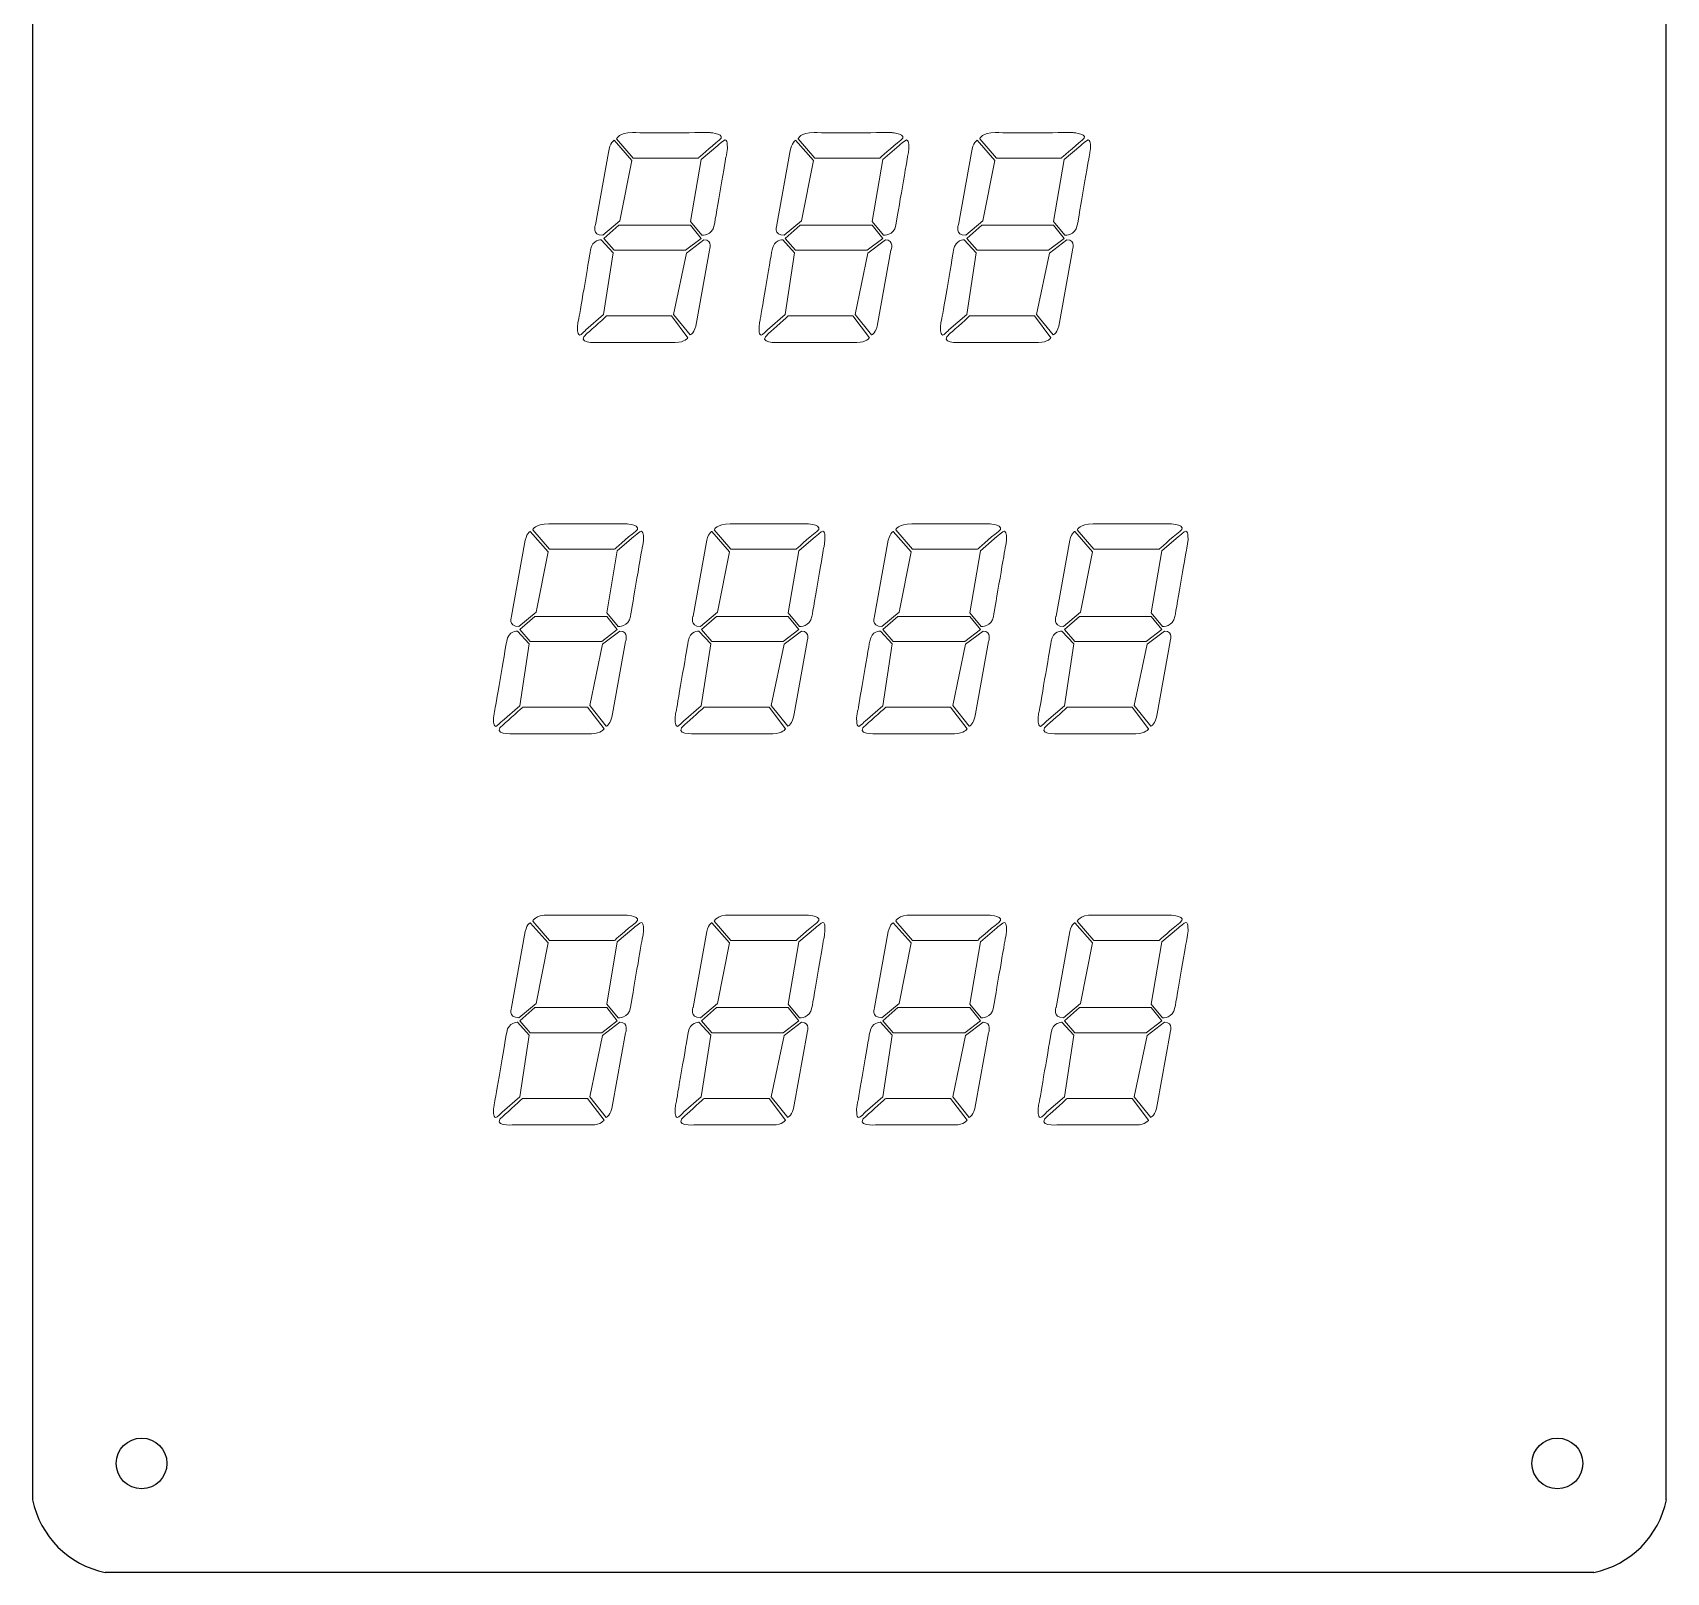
# Model space of a CAD drawing. Header units: millimetres. Extents: x 4496 to 4946, y 453 to 1333.
# Drawn here: x 4495.8 to 4945.8, y 453.1 to 877.3 of the extents above; entities that cross this region are included whole.
import ezdxf

# ---------------------------------------------------------------- set-up
doc = ezdxf.new("R2010")
doc.units = ezdxf.units.MM
doc.layers.add('Capa 1', color=7, linetype='Continuous')

msp = doc.modelspace()

# ---------------------------------------------------------------- linework, layer by layer
for p, q in [((4495.83, 1313.07), (4495.83, 473.07)), ((4945.83, 473.07), (4945.83, 1313.07))]:
    msp.add_line(p, q)
at = {"color": 7}
msp.add_line((4515.83, 453.07), (4925.83, 453.07), dxfattribs=at)
for centre in [(4525.83, 483.07), (4915.83, 483.07)]:
    msp.add_circle(centre, 7, dxfattribs=at)
for centre, start, end in [((4520.83, 478.07), 191.3099, 258.6901), ((4920.83, 478.07), 281.3099, 348.6901)]:
    msp.add_arc(centre, 25.5, start, end, dxfattribs=at)
at = {"layer": 'Capa 1', "color": 7, "lineweight": 0}
for points in [[(4653.13, 820.6), (4657.26, 824.22), (4677.06, 824.22), (4679.98, 820.6), (4675.68, 817.32), (4655.99, 817.32), (4653.13, 820.6)], [(4703.13, 820.6), (4707.26, 824.22), (4727.06, 824.22), (4729.98, 820.6), (4725.68, 817.32), (4705.99, 817.32), (4703.13, 820.6)], [(4753.13, 820.6), (4757.26, 824.22), (4777.06, 824.22), (4779.98, 820.6), (4775.68, 817.32), (4755.99, 817.32), (4753.13, 820.6)], [(4630.03, 712.81), (4634.16, 716.43), (4653.96, 716.43), (4656.88, 712.81), (4652.58, 709.53), (4632.89, 709.53), (4630.03, 712.81)], [(4680.03, 712.81), (4684.16, 716.43), (4703.96, 716.43), (4706.88, 712.81), (4702.58, 709.53), (4682.89, 709.53), (4680.03, 712.81)], [(4730.03, 712.81), (4734.16, 716.43), (4753.96, 716.43), (4756.88, 712.81), (4752.58, 709.53), (4732.89, 709.53), (4730.03, 712.81)], [(4780.03, 712.81), (4784.16, 716.43), (4803.96, 716.43), (4806.88, 712.81), (4802.58, 709.53), (4782.89, 709.53), (4780.03, 712.81)], [(4630.03, 605.02), (4634.16, 608.64), (4653.96, 608.64), (4656.88, 605.02), (4652.58, 601.74), (4632.89, 601.74), (4630.03, 605.02)], [(4680.03, 605.02), (4684.16, 608.64), (4703.96, 608.64), (4706.88, 605.02), (4702.58, 601.74), (4682.89, 601.74), (4680.03, 605.02)], [(4730.03, 605.02), (4734.16, 608.64), (4753.96, 608.64), (4756.88, 605.02), (4752.58, 601.74), (4732.89, 601.74), (4730.03, 605.02)], [(4780.03, 605.02), (4784.16, 608.64), (4803.96, 608.64), (4806.88, 605.02), (4802.58, 601.74), (4782.89, 601.74), (4780.03, 605.02)]]:
    msp.add_lwpolyline(points, dxfattribs=at)
for points, knots in [([(4654.42, 844.21), (4654.83, 847.13), (4656, 847.61), (4656, 847.61), (4656, 847.61), (4660.91, 842.06), (4660.91, 842.06), (4660.91, 842.06), (4657.6, 825.4), (4657.6, 825.4), (4657.6, 825.4), (4652.88, 821.44), (4652.88, 821.44), (4649.74, 821.44), (4650.83, 824.29), (4650.83, 824.29), (4650.83, 824.29), (4654.42, 844.21), (4654.42, 844.21)], [0, 0, 0, 0, 1, 1, 1, 2, 2, 2, 3, 3, 3, 4, 4, 4, 5, 5, 5, 6, 6, 6, 6]), ([(4679.21, 842.72), (4679.21, 842.72), (4661.28, 842.72), (4661.28, 842.72), (4661.28, 842.72), (4656.69, 848.04), (4656.69, 848.04), (4656.69, 848.04), (4657.24, 849.79), (4661.07, 849.73), (4664.91, 849.66), (4682.46, 849.73), (4682.46, 849.73), (4682.46, 849.73), (4687.24, 849.35), (4684.95, 847.61), (4682.65, 845.87), (4679.21, 842.72), (4679.21, 842.72)], [0, 0, 0, 0, 1, 1, 1, 2, 2, 2, 3, 3, 3, 4, 4, 4, 5, 5, 5, 6, 6, 6, 6]), ([(4686.57, 847.7), (4686.32, 847.75), (4684.53, 846.22), (4684.53, 846.22), (4684.53, 846.22), (4679.98, 842.32), (4679.98, 842.32), (4679.98, 842.32), (4677.06, 825.22), (4677.06, 825.22), (4677.06, 825.22), (4680.19, 821.44), (4680.19, 821.44), (4680.19, 821.44), (4683.1, 821.3), (4683.59, 824.22), (4684.08, 827.13), (4686.84, 843.19), (4686.84, 843.19), (4686.84, 843.19), (4687.33, 844.98), (4687.18, 846.54), (4687.13, 847.01), (4686.98, 847.62), (4686.57, 847.7)], [0, 0, 0, 0, 1, 1, 1, 2, 2, 2, 3, 3, 3, 4, 4, 4, 5, 5, 5, 6, 6, 6, 7, 7, 7, 8, 8, 8, 8]), ([(4704.42, 844.21), (4704.83, 847.13), (4706, 847.61), (4706, 847.61), (4706, 847.61), (4710.91, 842.06), (4710.91, 842.06), (4710.91, 842.06), (4707.6, 825.4), (4707.6, 825.4), (4707.6, 825.4), (4702.88, 821.44), (4702.88, 821.44), (4699.74, 821.44), (4700.83, 824.29), (4700.83, 824.29), (4700.83, 824.29), (4704.42, 844.21), (4704.42, 844.21)], [0, 0, 0, 0, 1, 1, 1, 2, 2, 2, 3, 3, 3, 4, 4, 4, 5, 5, 5, 6, 6, 6, 6]), ([(4729.21, 842.72), (4729.21, 842.72), (4711.28, 842.72), (4711.28, 842.72), (4711.28, 842.72), (4706.69, 848.04), (4706.69, 848.04), (4706.69, 848.04), (4707.24, 849.79), (4711.07, 849.73), (4714.91, 849.66), (4732.46, 849.73), (4732.46, 849.73), (4732.46, 849.73), (4737.24, 849.35), (4734.95, 847.61), (4732.65, 845.87), (4729.21, 842.72), (4729.21, 842.72)], [0, 0, 0, 0, 1, 1, 1, 2, 2, 2, 3, 3, 3, 4, 4, 4, 5, 5, 5, 6, 6, 6, 6]), ([(4736.57, 847.7), (4736.32, 847.75), (4734.53, 846.22), (4734.53, 846.22), (4734.53, 846.22), (4729.98, 842.32), (4729.98, 842.32), (4729.98, 842.32), (4727.06, 825.22), (4727.06, 825.22), (4727.06, 825.22), (4730.19, 821.44), (4730.19, 821.44), (4730.19, 821.44), (4733.1, 821.3), (4733.59, 824.22), (4734.08, 827.13), (4736.84, 843.19), (4736.84, 843.19), (4736.84, 843.19), (4737.33, 844.98), (4737.18, 846.54), (4737.13, 847.01), (4736.98, 847.62), (4736.57, 847.7)], [0, 0, 0, 0, 1, 1, 1, 2, 2, 2, 3, 3, 3, 4, 4, 4, 5, 5, 5, 6, 6, 6, 7, 7, 7, 8, 8, 8, 8]), ([(4754.42, 844.21), (4754.83, 847.13), (4756, 847.61), (4756, 847.61), (4756, 847.61), (4760.91, 842.06), (4760.91, 842.06), (4760.91, 842.06), (4757.6, 825.4), (4757.6, 825.4), (4757.6, 825.4), (4752.88, 821.44), (4752.88, 821.44), (4749.74, 821.44), (4750.83, 824.29), (4750.83, 824.29), (4750.83, 824.29), (4754.42, 844.21), (4754.42, 844.21)], [0, 0, 0, 0, 1, 1, 1, 2, 2, 2, 3, 3, 3, 4, 4, 4, 5, 5, 5, 6, 6, 6, 6]), ([(4779.21, 842.72), (4779.21, 842.72), (4761.28, 842.72), (4761.28, 842.72), (4761.28, 842.72), (4756.69, 848.04), (4756.69, 848.04), (4756.69, 848.04), (4757.24, 849.79), (4761.07, 849.73), (4764.91, 849.66), (4782.46, 849.73), (4782.46, 849.73), (4782.46, 849.73), (4787.24, 849.35), (4784.95, 847.61), (4782.65, 845.87), (4779.21, 842.72), (4779.21, 842.72)], [0, 0, 0, 0, 1, 1, 1, 2, 2, 2, 3, 3, 3, 4, 4, 4, 5, 5, 5, 6, 6, 6, 6]), ([(4786.57, 847.7), (4786.32, 847.75), (4784.53, 846.22), (4784.53, 846.22), (4784.53, 846.22), (4779.98, 842.32), (4779.98, 842.32), (4779.98, 842.32), (4777.06, 825.22), (4777.06, 825.22), (4777.06, 825.22), (4780.19, 821.44), (4780.19, 821.44), (4780.19, 821.44), (4783.1, 821.3), (4783.59, 824.22), (4784.08, 827.13), (4786.84, 843.19), (4786.84, 843.19), (4786.84, 843.19), (4787.33, 844.98), (4787.18, 846.54), (4787.13, 847.01), (4786.98, 847.62), (4786.57, 847.7)], [0, 0, 0, 0, 1, 1, 1, 2, 2, 2, 3, 3, 3, 4, 4, 4, 5, 5, 5, 6, 6, 6, 7, 7, 7, 8, 8, 8, 8]), ([(4646.53, 793.92), (4646.77, 793.86), (4648.23, 795.4), (4648.23, 795.4), (4648.23, 795.4), (4653.11, 799.63), (4653.11, 799.63), (4653.11, 799.63), (4655.72, 816.63), (4655.72, 816.63), (4655.72, 816.63), (4652.46, 820.19), (4652.46, 820.19), (4652.46, 820.19), (4649.99, 820.32), (4649.5, 817.4), (4649.02, 814.48), (4646.26, 798.43), (4646.26, 798.43), (4646.26, 798.43), (4645.77, 796.64), (4645.92, 795.08), (4645.96, 794.61), (4646.12, 794), (4646.53, 793.92)], [0, 0, 0, 0, 1, 1, 1, 2, 2, 2, 3, 3, 3, 4, 4, 4, 5, 5, 5, 6, 6, 6, 7, 7, 7, 8, 8, 8, 8]), ([(4678.67, 797.41), (4678.27, 794.48), (4676.92, 793.99), (4676.92, 793.99), (4676.92, 793.99), (4672.36, 799.63), (4672.36, 799.63), (4672.36, 799.63), (4675.89, 816.56), (4675.89, 816.56), (4675.89, 816.56), (4680.72, 820.18), (4680.72, 820.18), (4683.28, 820.18), (4682.26, 817.33), (4682.26, 817.33), (4682.26, 817.33), (4678.67, 797.41), (4678.67, 797.41)], [0, 0, 0, 0, 1, 1, 1, 2, 2, 2, 3, 3, 3, 4, 4, 4, 5, 5, 5, 6, 6, 6, 6]), ([(4696.53, 793.92), (4696.77, 793.86), (4698.23, 795.4), (4698.23, 795.4), (4698.23, 795.4), (4703.11, 799.63), (4703.11, 799.63), (4703.11, 799.63), (4705.72, 816.63), (4705.72, 816.63), (4705.72, 816.63), (4702.46, 820.19), (4702.46, 820.19), (4702.46, 820.19), (4699.99, 820.32), (4699.5, 817.4), (4699.02, 814.48), (4696.26, 798.43), (4696.26, 798.43), (4696.26, 798.43), (4695.77, 796.64), (4695.92, 795.08), (4695.96, 794.61), (4696.12, 794), (4696.53, 793.92)], [0, 0, 0, 0, 1, 1, 1, 2, 2, 2, 3, 3, 3, 4, 4, 4, 5, 5, 5, 6, 6, 6, 7, 7, 7, 8, 8, 8, 8]), ([(4728.67, 797.41), (4728.27, 794.48), (4726.92, 793.99), (4726.92, 793.99), (4726.92, 793.99), (4722.36, 799.63), (4722.36, 799.63), (4722.36, 799.63), (4725.89, 816.56), (4725.89, 816.56), (4725.89, 816.56), (4730.72, 820.18), (4730.72, 820.18), (4733.28, 820.18), (4732.26, 817.33), (4732.26, 817.33), (4732.26, 817.33), (4728.67, 797.41), (4728.67, 797.41)], [0, 0, 0, 0, 1, 1, 1, 2, 2, 2, 3, 3, 3, 4, 4, 4, 5, 5, 5, 6, 6, 6, 6]), ([(4746.53, 793.92), (4746.77, 793.86), (4748.23, 795.4), (4748.23, 795.4), (4748.23, 795.4), (4753.11, 799.63), (4753.11, 799.63), (4753.11, 799.63), (4755.72, 816.63), (4755.72, 816.63), (4755.72, 816.63), (4752.46, 820.19), (4752.46, 820.19), (4752.46, 820.19), (4749.99, 820.32), (4749.5, 817.4), (4749.02, 814.48), (4746.26, 798.43), (4746.26, 798.43), (4746.26, 798.43), (4745.77, 796.64), (4745.92, 795.08), (4745.96, 794.61), (4746.12, 794), (4746.53, 793.92)], [0, 0, 0, 0, 1, 1, 1, 2, 2, 2, 3, 3, 3, 4, 4, 4, 5, 5, 5, 6, 6, 6, 7, 7, 7, 8, 8, 8, 8]), ([(4778.67, 797.41), (4778.27, 794.48), (4776.92, 793.99), (4776.92, 793.99), (4776.92, 793.99), (4772.36, 799.63), (4772.36, 799.63), (4772.36, 799.63), (4775.89, 816.56), (4775.89, 816.56), (4775.89, 816.56), (4780.72, 820.18), (4780.72, 820.18), (4783.28, 820.18), (4782.26, 817.33), (4782.26, 817.33), (4782.26, 817.33), (4778.67, 797.41), (4778.67, 797.41)], [0, 0, 0, 0, 1, 1, 1, 2, 2, 2, 3, 3, 3, 4, 4, 4, 5, 5, 5, 6, 6, 6, 6]), ([(4653.9, 799.22), (4653.9, 799.22), (4671.77, 799.22), (4671.77, 799.22), (4671.77, 799.22), (4676.33, 793.23), (4676.33, 793.23), (4676.33, 793.23), (4675.56, 791.91), (4672.85, 791.91), (4670.13, 791.91), (4651.32, 791.91), (4651.32, 791.91), (4651.32, 791.91), (4644.91, 791.48), (4648.59, 794.45), (4649.9, 795.51), (4653.9, 799.22), (4653.9, 799.22)], [0, 0, 0, 0, 1, 1, 1, 2, 2, 2, 3, 3, 3, 4, 4, 4, 5, 5, 5, 6, 6, 6, 6]), ([(4703.9, 799.22), (4703.9, 799.22), (4721.77, 799.22), (4721.77, 799.22), (4721.77, 799.22), (4726.33, 793.23), (4726.33, 793.23), (4726.33, 793.23), (4725.56, 791.91), (4722.85, 791.91), (4720.13, 791.91), (4701.32, 791.91), (4701.32, 791.91), (4701.32, 791.91), (4694.91, 791.48), (4698.59, 794.45), (4699.9, 795.51), (4703.9, 799.22), (4703.9, 799.22)], [0, 0, 0, 0, 1, 1, 1, 2, 2, 2, 3, 3, 3, 4, 4, 4, 5, 5, 5, 6, 6, 6, 6]), ([(4753.9, 799.22), (4753.9, 799.22), (4771.77, 799.22), (4771.77, 799.22), (4771.77, 799.22), (4776.33, 793.23), (4776.33, 793.23), (4776.33, 793.23), (4775.56, 791.91), (4772.85, 791.91), (4770.13, 791.91), (4751.32, 791.91), (4751.32, 791.91), (4751.32, 791.91), (4744.91, 791.48), (4748.59, 794.45), (4749.9, 795.51), (4753.9, 799.22), (4753.9, 799.22)], [0, 0, 0, 0, 1, 1, 1, 2, 2, 2, 3, 3, 3, 4, 4, 4, 5, 5, 5, 6, 6, 6, 6]), ([(4631.32, 736.42), (4631.72, 739.34), (4632.9, 739.82), (4632.9, 739.82), (4632.9, 739.82), (4637.81, 734.27), (4637.81, 734.27), (4637.81, 734.27), (4634.5, 717.61), (4634.5, 717.61), (4634.5, 717.61), (4629.78, 713.65), (4629.78, 713.65), (4626.63, 713.65), (4627.73, 716.5), (4627.73, 716.5), (4627.73, 716.5), (4631.32, 736.42), (4631.32, 736.42)], [0, 0, 0, 0, 1, 1, 1, 2, 2, 2, 3, 3, 3, 4, 4, 4, 5, 5, 5, 6, 6, 6, 6]), ([(4656.1, 734.93), (4656.1, 734.93), (4638.18, 734.93), (4638.18, 734.93), (4638.18, 734.93), (4633.58, 740.25), (4633.58, 740.25), (4633.58, 740.25), (4634.14, 742), (4637.97, 741.94), (4641.8, 741.87), (4659.35, 741.94), (4659.35, 741.94), (4659.35, 741.94), (4664.14, 741.56), (4661.84, 739.82), (4659.55, 738.08), (4656.1, 734.93), (4656.1, 734.93)], [0, 0, 0, 0, 1, 1, 1, 2, 2, 2, 3, 3, 3, 4, 4, 4, 5, 5, 5, 6, 6, 6, 6]), ([(4663.46, 739.91), (4663.22, 739.96), (4661.43, 738.43), (4661.43, 738.43), (4661.43, 738.43), (4656.88, 734.53), (4656.88, 734.53), (4656.88, 734.53), (4653.96, 717.43), (4653.96, 717.43), (4653.96, 717.43), (4657.09, 713.65), (4657.09, 713.65), (4657.09, 713.65), (4660, 713.51), (4660.49, 716.43), (4660.97, 719.34), (4663.74, 735.4), (4663.74, 735.4), (4663.74, 735.4), (4664.22, 737.19), (4664.07, 738.75), (4664.03, 739.22), (4663.87, 739.83), (4663.46, 739.91)], [0, 0, 0, 0, 1, 1, 1, 2, 2, 2, 3, 3, 3, 4, 4, 4, 5, 5, 5, 6, 6, 6, 7, 7, 7, 8, 8, 8, 8]), ([(4681.32, 736.42), (4681.72, 739.34), (4682.9, 739.82), (4682.9, 739.82), (4682.9, 739.82), (4687.81, 734.27), (4687.81, 734.27), (4687.81, 734.27), (4684.5, 717.61), (4684.5, 717.61), (4684.5, 717.61), (4679.78, 713.65), (4679.78, 713.65), (4676.63, 713.65), (4677.73, 716.5), (4677.73, 716.5), (4677.73, 716.5), (4681.32, 736.42), (4681.32, 736.42)], [0, 0, 0, 0, 1, 1, 1, 2, 2, 2, 3, 3, 3, 4, 4, 4, 5, 5, 5, 6, 6, 6, 6]), ([(4706.1, 734.93), (4706.1, 734.93), (4688.18, 734.93), (4688.18, 734.93), (4688.18, 734.93), (4683.58, 740.25), (4683.58, 740.25), (4683.58, 740.25), (4684.14, 742), (4687.97, 741.94), (4691.8, 741.87), (4709.35, 741.94), (4709.35, 741.94), (4709.35, 741.94), (4714.14, 741.56), (4711.84, 739.82), (4709.55, 738.08), (4706.1, 734.93), (4706.1, 734.93)], [0, 0, 0, 0, 1, 1, 1, 2, 2, 2, 3, 3, 3, 4, 4, 4, 5, 5, 5, 6, 6, 6, 6]), ([(4713.46, 739.91), (4713.22, 739.96), (4711.43, 738.43), (4711.43, 738.43), (4711.43, 738.43), (4706.88, 734.53), (4706.88, 734.53), (4706.88, 734.53), (4703.96, 717.43), (4703.96, 717.43), (4703.96, 717.43), (4707.09, 713.65), (4707.09, 713.65), (4707.09, 713.65), (4710, 713.51), (4710.49, 716.43), (4710.97, 719.34), (4713.74, 735.4), (4713.74, 735.4), (4713.74, 735.4), (4714.22, 737.19), (4714.07, 738.75), (4714.03, 739.22), (4713.87, 739.83), (4713.46, 739.91)], [0, 0, 0, 0, 1, 1, 1, 2, 2, 2, 3, 3, 3, 4, 4, 4, 5, 5, 5, 6, 6, 6, 7, 7, 7, 8, 8, 8, 8]), ([(4731.32, 736.42), (4731.72, 739.34), (4732.9, 739.82), (4732.9, 739.82), (4732.9, 739.82), (4737.81, 734.27), (4737.81, 734.27), (4737.81, 734.27), (4734.5, 717.61), (4734.5, 717.61), (4734.5, 717.61), (4729.78, 713.65), (4729.78, 713.65), (4726.63, 713.65), (4727.73, 716.5), (4727.73, 716.5), (4727.73, 716.5), (4731.32, 736.42), (4731.32, 736.42)], [0, 0, 0, 0, 1, 1, 1, 2, 2, 2, 3, 3, 3, 4, 4, 4, 5, 5, 5, 6, 6, 6, 6]), ([(4756.1, 734.93), (4756.1, 734.93), (4738.18, 734.93), (4738.18, 734.93), (4738.18, 734.93), (4733.58, 740.25), (4733.58, 740.25), (4733.58, 740.25), (4734.14, 742), (4737.97, 741.94), (4741.8, 741.87), (4759.35, 741.94), (4759.35, 741.94), (4759.35, 741.94), (4764.14, 741.56), (4761.84, 739.82), (4759.55, 738.08), (4756.1, 734.93), (4756.1, 734.93)], [0, 0, 0, 0, 1, 1, 1, 2, 2, 2, 3, 3, 3, 4, 4, 4, 5, 5, 5, 6, 6, 6, 6]), ([(4763.46, 739.91), (4763.22, 739.96), (4761.43, 738.43), (4761.43, 738.43), (4761.43, 738.43), (4756.88, 734.53), (4756.88, 734.53), (4756.88, 734.53), (4753.96, 717.43), (4753.96, 717.43), (4753.96, 717.43), (4757.09, 713.65), (4757.09, 713.65), (4757.09, 713.65), (4760, 713.51), (4760.49, 716.43), (4760.97, 719.34), (4763.74, 735.4), (4763.74, 735.4), (4763.74, 735.4), (4764.22, 737.19), (4764.07, 738.75), (4764.03, 739.22), (4763.87, 739.83), (4763.46, 739.91)], [0, 0, 0, 0, 1, 1, 1, 2, 2, 2, 3, 3, 3, 4, 4, 4, 5, 5, 5, 6, 6, 6, 7, 7, 7, 8, 8, 8, 8]), ([(4781.32, 736.42), (4781.72, 739.34), (4782.9, 739.82), (4782.9, 739.82), (4782.9, 739.82), (4787.81, 734.27), (4787.81, 734.27), (4787.81, 734.27), (4784.5, 717.61), (4784.5, 717.61), (4784.5, 717.61), (4779.78, 713.65), (4779.78, 713.65), (4776.63, 713.65), (4777.73, 716.5), (4777.73, 716.5), (4777.73, 716.5), (4781.32, 736.42), (4781.32, 736.42)], [0, 0, 0, 0, 1, 1, 1, 2, 2, 2, 3, 3, 3, 4, 4, 4, 5, 5, 5, 6, 6, 6, 6]), ([(4806.1, 734.93), (4806.1, 734.93), (4788.18, 734.93), (4788.18, 734.93), (4788.18, 734.93), (4783.58, 740.25), (4783.58, 740.25), (4783.58, 740.25), (4784.14, 742), (4787.97, 741.94), (4791.8, 741.87), (4809.35, 741.94), (4809.35, 741.94), (4809.35, 741.94), (4814.14, 741.56), (4811.84, 739.82), (4809.55, 738.08), (4806.1, 734.93), (4806.1, 734.93)], [0, 0, 0, 0, 1, 1, 1, 2, 2, 2, 3, 3, 3, 4, 4, 4, 5, 5, 5, 6, 6, 6, 6]), ([(4813.46, 739.91), (4813.22, 739.96), (4811.43, 738.43), (4811.43, 738.43), (4811.43, 738.43), (4806.88, 734.53), (4806.88, 734.53), (4806.88, 734.53), (4803.96, 717.43), (4803.96, 717.43), (4803.96, 717.43), (4807.09, 713.65), (4807.09, 713.65), (4807.09, 713.65), (4810, 713.51), (4810.49, 716.43), (4810.97, 719.34), (4813.74, 735.4), (4813.74, 735.4), (4813.74, 735.4), (4814.22, 737.19), (4814.07, 738.75), (4814.03, 739.22), (4813.87, 739.83), (4813.46, 739.91)], [0, 0, 0, 0, 1, 1, 1, 2, 2, 2, 3, 3, 3, 4, 4, 4, 5, 5, 5, 6, 6, 6, 7, 7, 7, 8, 8, 8, 8]), ([(4623.42, 686.13), (4623.67, 686.07), (4625.13, 687.61), (4625.13, 687.61), (4625.13, 687.61), (4630.01, 691.84), (4630.01, 691.84), (4630.01, 691.84), (4632.61, 708.84), (4632.61, 708.84), (4632.61, 708.84), (4629.35, 712.4), (4629.35, 712.4), (4629.35, 712.4), (4626.89, 712.53), (4626.4, 709.61), (4625.91, 706.7), (4623.15, 690.64), (4623.15, 690.64), (4623.15, 690.64), (4622.66, 688.85), (4622.81, 687.29), (4622.86, 686.82), (4623.01, 686.21), (4623.42, 686.13)], [0, 0, 0, 0, 1, 1, 1, 2, 2, 2, 3, 3, 3, 4, 4, 4, 5, 5, 5, 6, 6, 6, 7, 7, 7, 8, 8, 8, 8]), ([(4655.57, 689.62), (4655.16, 686.69), (4653.82, 686.2), (4653.82, 686.2), (4653.82, 686.2), (4649.26, 691.85), (4649.26, 691.85), (4649.26, 691.85), (4652.79, 708.77), (4652.79, 708.77), (4652.79, 708.77), (4657.61, 712.39), (4657.61, 712.39), (4660.17, 712.39), (4659.16, 709.54), (4659.16, 709.54), (4659.16, 709.54), (4655.57, 689.62), (4655.57, 689.62)], [0, 0, 0, 0, 1, 1, 1, 2, 2, 2, 3, 3, 3, 4, 4, 4, 5, 5, 5, 6, 6, 6, 6]), ([(4673.42, 686.13), (4673.67, 686.07), (4675.13, 687.61), (4675.13, 687.61), (4675.13, 687.61), (4680.01, 691.84), (4680.01, 691.84), (4680.01, 691.84), (4682.61, 708.84), (4682.61, 708.84), (4682.61, 708.84), (4679.35, 712.4), (4679.35, 712.4), (4679.35, 712.4), (4676.89, 712.53), (4676.4, 709.61), (4675.91, 706.7), (4673.15, 690.64), (4673.15, 690.64), (4673.15, 690.64), (4672.66, 688.85), (4672.81, 687.29), (4672.86, 686.82), (4673.01, 686.21), (4673.42, 686.13)], [0, 0, 0, 0, 1, 1, 1, 2, 2, 2, 3, 3, 3, 4, 4, 4, 5, 5, 5, 6, 6, 6, 7, 7, 7, 8, 8, 8, 8]), ([(4705.57, 689.62), (4705.16, 686.69), (4703.82, 686.2), (4703.82, 686.2), (4703.82, 686.2), (4699.26, 691.85), (4699.26, 691.85), (4699.26, 691.85), (4702.79, 708.77), (4702.79, 708.77), (4702.79, 708.77), (4707.61, 712.39), (4707.61, 712.39), (4710.17, 712.39), (4709.16, 709.54), (4709.16, 709.54), (4709.16, 709.54), (4705.57, 689.62), (4705.57, 689.62)], [0, 0, 0, 0, 1, 1, 1, 2, 2, 2, 3, 3, 3, 4, 4, 4, 5, 5, 5, 6, 6, 6, 6]), ([(4723.42, 686.13), (4723.67, 686.07), (4725.13, 687.61), (4725.13, 687.61), (4725.13, 687.61), (4730.01, 691.84), (4730.01, 691.84), (4730.01, 691.84), (4732.61, 708.84), (4732.61, 708.84), (4732.61, 708.84), (4729.35, 712.4), (4729.35, 712.4), (4729.35, 712.4), (4726.89, 712.53), (4726.4, 709.61), (4725.91, 706.7), (4723.15, 690.64), (4723.15, 690.64), (4723.15, 690.64), (4722.66, 688.85), (4722.81, 687.29), (4722.86, 686.82), (4723.01, 686.21), (4723.42, 686.13)], [0, 0, 0, 0, 1, 1, 1, 2, 2, 2, 3, 3, 3, 4, 4, 4, 5, 5, 5, 6, 6, 6, 7, 7, 7, 8, 8, 8, 8]), ([(4755.57, 689.62), (4755.16, 686.69), (4753.82, 686.2), (4753.82, 686.2), (4753.82, 686.2), (4749.26, 691.85), (4749.26, 691.85), (4749.26, 691.85), (4752.79, 708.77), (4752.79, 708.77), (4752.79, 708.77), (4757.61, 712.39), (4757.61, 712.39), (4760.17, 712.39), (4759.16, 709.54), (4759.16, 709.54), (4759.16, 709.54), (4755.57, 689.62), (4755.57, 689.62)], [0, 0, 0, 0, 1, 1, 1, 2, 2, 2, 3, 3, 3, 4, 4, 4, 5, 5, 5, 6, 6, 6, 6]), ([(4773.42, 686.13), (4773.67, 686.07), (4775.13, 687.61), (4775.13, 687.61), (4775.13, 687.61), (4780.01, 691.84), (4780.01, 691.84), (4780.01, 691.84), (4782.61, 708.84), (4782.61, 708.84), (4782.61, 708.84), (4779.35, 712.4), (4779.35, 712.4), (4779.35, 712.4), (4776.89, 712.53), (4776.4, 709.61), (4775.91, 706.7), (4773.15, 690.64), (4773.15, 690.64), (4773.15, 690.64), (4772.66, 688.85), (4772.81, 687.29), (4772.86, 686.82), (4773.01, 686.21), (4773.42, 686.13)], [0, 0, 0, 0, 1, 1, 1, 2, 2, 2, 3, 3, 3, 4, 4, 4, 5, 5, 5, 6, 6, 6, 7, 7, 7, 8, 8, 8, 8]), ([(4805.57, 689.62), (4805.16, 686.69), (4803.82, 686.2), (4803.82, 686.2), (4803.82, 686.2), (4799.26, 691.85), (4799.26, 691.85), (4799.26, 691.85), (4802.79, 708.77), (4802.79, 708.77), (4802.79, 708.77), (4807.61, 712.39), (4807.61, 712.39), (4810.17, 712.39), (4809.16, 709.54), (4809.16, 709.54), (4809.16, 709.54), (4805.57, 689.62), (4805.57, 689.62)], [0, 0, 0, 0, 1, 1, 1, 2, 2, 2, 3, 3, 3, 4, 4, 4, 5, 5, 5, 6, 6, 6, 6]), ([(4630.8, 691.43), (4630.8, 691.43), (4648.66, 691.43), (4648.66, 691.43), (4648.66, 691.43), (4653.22, 685.44), (4653.22, 685.44), (4653.22, 685.44), (4652.46, 684.12), (4649.74, 684.12), (4647.03, 684.12), (4628.22, 684.12), (4628.22, 684.12), (4628.22, 684.12), (4621.8, 683.69), (4625.49, 686.66), (4626.8, 687.72), (4630.8, 691.43), (4630.8, 691.43)], [0, 0, 0, 0, 1, 1, 1, 2, 2, 2, 3, 3, 3, 4, 4, 4, 5, 5, 5, 6, 6, 6, 6]), ([(4680.8, 691.43), (4680.8, 691.43), (4698.66, 691.43), (4698.66, 691.43), (4698.66, 691.43), (4703.22, 685.44), (4703.22, 685.44), (4703.22, 685.44), (4702.46, 684.12), (4699.74, 684.12), (4697.03, 684.12), (4678.22, 684.12), (4678.22, 684.12), (4678.22, 684.12), (4671.8, 683.69), (4675.49, 686.66), (4676.8, 687.72), (4680.8, 691.43), (4680.8, 691.43)], [0, 0, 0, 0, 1, 1, 1, 2, 2, 2, 3, 3, 3, 4, 4, 4, 5, 5, 5, 6, 6, 6, 6]), ([(4730.8, 691.43), (4730.8, 691.43), (4748.66, 691.43), (4748.66, 691.43), (4748.66, 691.43), (4753.22, 685.44), (4753.22, 685.44), (4753.22, 685.44), (4752.46, 684.12), (4749.74, 684.12), (4747.03, 684.12), (4728.22, 684.12), (4728.22, 684.12), (4728.22, 684.12), (4721.8, 683.69), (4725.49, 686.66), (4726.8, 687.72), (4730.8, 691.43), (4730.8, 691.43)], [0, 0, 0, 0, 1, 1, 1, 2, 2, 2, 3, 3, 3, 4, 4, 4, 5, 5, 5, 6, 6, 6, 6]), ([(4780.8, 691.43), (4780.8, 691.43), (4798.66, 691.43), (4798.66, 691.43), (4798.66, 691.43), (4803.22, 685.44), (4803.22, 685.44), (4803.22, 685.44), (4802.46, 684.12), (4799.74, 684.12), (4797.03, 684.12), (4778.22, 684.12), (4778.22, 684.12), (4778.22, 684.12), (4771.8, 683.69), (4775.49, 686.66), (4776.8, 687.72), (4780.8, 691.43), (4780.8, 691.43)], [0, 0, 0, 0, 1, 1, 1, 2, 2, 2, 3, 3, 3, 4, 4, 4, 5, 5, 5, 6, 6, 6, 6]), ([(4631.32, 628.63), (4631.72, 631.55), (4632.9, 632.03), (4632.9, 632.03), (4632.9, 632.03), (4637.81, 626.48), (4637.81, 626.48), (4637.81, 626.48), (4634.5, 609.82), (4634.5, 609.82), (4634.5, 609.82), (4629.78, 605.86), (4629.78, 605.86), (4626.63, 605.86), (4627.73, 608.71), (4627.73, 608.71), (4627.73, 608.71), (4631.32, 628.63), (4631.32, 628.63)], [0, 0, 0, 0, 1, 1, 1, 2, 2, 2, 3, 3, 3, 4, 4, 4, 5, 5, 5, 6, 6, 6, 6]), ([(4656.1, 627.14), (4656.1, 627.14), (4638.18, 627.14), (4638.18, 627.14), (4638.18, 627.14), (4633.58, 632.47), (4633.58, 632.47), (4633.58, 632.47), (4634.14, 634.22), (4637.97, 634.15), (4641.8, 634.08), (4659.35, 634.15), (4659.35, 634.15), (4659.35, 634.15), (4664.14, 633.77), (4661.84, 632.03), (4659.55, 630.29), (4656.1, 627.14), (4656.1, 627.14)], [0, 0, 0, 0, 1, 1, 1, 2, 2, 2, 3, 3, 3, 4, 4, 4, 5, 5, 5, 6, 6, 6, 6]), ([(4663.46, 632.12), (4663.22, 632.18), (4661.43, 630.64), (4661.43, 630.64), (4661.43, 630.64), (4656.88, 626.74), (4656.88, 626.74), (4656.88, 626.74), (4653.96, 609.64), (4653.96, 609.64), (4653.96, 609.64), (4657.09, 605.86), (4657.09, 605.86), (4657.09, 605.86), (4660, 605.72), (4660.49, 608.64), (4660.97, 611.55), (4663.74, 627.61), (4663.74, 627.61), (4663.74, 627.61), (4664.22, 629.4), (4664.07, 630.96), (4664.03, 631.43), (4663.87, 632.04), (4663.46, 632.12)], [0, 0, 0, 0, 1, 1, 1, 2, 2, 2, 3, 3, 3, 4, 4, 4, 5, 5, 5, 6, 6, 6, 7, 7, 7, 8, 8, 8, 8]), ([(4681.32, 628.63), (4681.72, 631.55), (4682.9, 632.03), (4682.9, 632.03), (4682.9, 632.03), (4687.81, 626.48), (4687.81, 626.48), (4687.81, 626.48), (4684.5, 609.82), (4684.5, 609.82), (4684.5, 609.82), (4679.78, 605.86), (4679.78, 605.86), (4676.63, 605.86), (4677.73, 608.71), (4677.73, 608.71), (4677.73, 608.71), (4681.32, 628.63), (4681.32, 628.63)], [0, 0, 0, 0, 1, 1, 1, 2, 2, 2, 3, 3, 3, 4, 4, 4, 5, 5, 5, 6, 6, 6, 6]), ([(4706.1, 627.14), (4706.1, 627.14), (4688.18, 627.14), (4688.18, 627.14), (4688.18, 627.14), (4683.58, 632.47), (4683.58, 632.47), (4683.58, 632.47), (4684.14, 634.22), (4687.97, 634.15), (4691.8, 634.08), (4709.35, 634.15), (4709.35, 634.15), (4709.35, 634.15), (4714.14, 633.77), (4711.84, 632.03), (4709.55, 630.29), (4706.1, 627.14), (4706.1, 627.14)], [0, 0, 0, 0, 1, 1, 1, 2, 2, 2, 3, 3, 3, 4, 4, 4, 5, 5, 5, 6, 6, 6, 6]), ([(4713.46, 632.12), (4713.22, 632.18), (4711.43, 630.64), (4711.43, 630.64), (4711.43, 630.64), (4706.88, 626.74), (4706.88, 626.74), (4706.88, 626.74), (4703.96, 609.64), (4703.96, 609.64), (4703.96, 609.64), (4707.09, 605.86), (4707.09, 605.86), (4707.09, 605.86), (4710, 605.72), (4710.49, 608.64), (4710.97, 611.55), (4713.74, 627.61), (4713.74, 627.61), (4713.74, 627.61), (4714.22, 629.4), (4714.07, 630.96), (4714.03, 631.43), (4713.87, 632.04), (4713.46, 632.12)], [0, 0, 0, 0, 1, 1, 1, 2, 2, 2, 3, 3, 3, 4, 4, 4, 5, 5, 5, 6, 6, 6, 7, 7, 7, 8, 8, 8, 8]), ([(4731.32, 628.63), (4731.72, 631.55), (4732.9, 632.03), (4732.9, 632.03), (4732.9, 632.03), (4737.81, 626.48), (4737.81, 626.48), (4737.81, 626.48), (4734.5, 609.82), (4734.5, 609.82), (4734.5, 609.82), (4729.78, 605.86), (4729.78, 605.86), (4726.63, 605.86), (4727.73, 608.71), (4727.73, 608.71), (4727.73, 608.71), (4731.32, 628.63), (4731.32, 628.63)], [0, 0, 0, 0, 1, 1, 1, 2, 2, 2, 3, 3, 3, 4, 4, 4, 5, 5, 5, 6, 6, 6, 6]), ([(4756.1, 627.14), (4756.1, 627.14), (4738.18, 627.14), (4738.18, 627.14), (4738.18, 627.14), (4733.58, 632.47), (4733.58, 632.47), (4733.58, 632.47), (4734.14, 634.22), (4737.97, 634.15), (4741.8, 634.08), (4759.35, 634.15), (4759.35, 634.15), (4759.35, 634.15), (4764.14, 633.77), (4761.84, 632.03), (4759.55, 630.29), (4756.1, 627.14), (4756.1, 627.14)], [0, 0, 0, 0, 1, 1, 1, 2, 2, 2, 3, 3, 3, 4, 4, 4, 5, 5, 5, 6, 6, 6, 6]), ([(4763.46, 632.12), (4763.22, 632.18), (4761.43, 630.64), (4761.43, 630.64), (4761.43, 630.64), (4756.88, 626.74), (4756.88, 626.74), (4756.88, 626.74), (4753.96, 609.64), (4753.96, 609.64), (4753.96, 609.64), (4757.09, 605.86), (4757.09, 605.86), (4757.09, 605.86), (4760, 605.72), (4760.49, 608.64), (4760.97, 611.55), (4763.74, 627.61), (4763.74, 627.61), (4763.74, 627.61), (4764.22, 629.4), (4764.07, 630.96), (4764.03, 631.43), (4763.87, 632.04), (4763.46, 632.12)], [0, 0, 0, 0, 1, 1, 1, 2, 2, 2, 3, 3, 3, 4, 4, 4, 5, 5, 5, 6, 6, 6, 7, 7, 7, 8, 8, 8, 8]), ([(4781.32, 628.63), (4781.72, 631.55), (4782.9, 632.03), (4782.9, 632.03), (4782.9, 632.03), (4787.81, 626.48), (4787.81, 626.48), (4787.81, 626.48), (4784.5, 609.82), (4784.5, 609.82), (4784.5, 609.82), (4779.78, 605.86), (4779.78, 605.86), (4776.63, 605.86), (4777.73, 608.71), (4777.73, 608.71), (4777.73, 608.71), (4781.32, 628.63), (4781.32, 628.63)], [0, 0, 0, 0, 1, 1, 1, 2, 2, 2, 3, 3, 3, 4, 4, 4, 5, 5, 5, 6, 6, 6, 6]), ([(4806.1, 627.14), (4806.1, 627.14), (4788.18, 627.14), (4788.18, 627.14), (4788.18, 627.14), (4783.58, 632.47), (4783.58, 632.47), (4783.58, 632.47), (4784.14, 634.22), (4787.97, 634.15), (4791.8, 634.08), (4809.35, 634.15), (4809.35, 634.15), (4809.35, 634.15), (4814.14, 633.77), (4811.84, 632.03), (4809.55, 630.29), (4806.1, 627.14), (4806.1, 627.14)], [0, 0, 0, 0, 1, 1, 1, 2, 2, 2, 3, 3, 3, 4, 4, 4, 5, 5, 5, 6, 6, 6, 6]), ([(4813.46, 632.12), (4813.22, 632.18), (4811.43, 630.64), (4811.43, 630.64), (4811.43, 630.64), (4806.88, 626.74), (4806.88, 626.74), (4806.88, 626.74), (4803.96, 609.64), (4803.96, 609.64), (4803.96, 609.64), (4807.09, 605.86), (4807.09, 605.86), (4807.09, 605.86), (4810, 605.72), (4810.49, 608.64), (4810.97, 611.55), (4813.74, 627.61), (4813.74, 627.61), (4813.74, 627.61), (4814.22, 629.4), (4814.07, 630.96), (4814.03, 631.43), (4813.87, 632.04), (4813.46, 632.12)], [0, 0, 0, 0, 1, 1, 1, 2, 2, 2, 3, 3, 3, 4, 4, 4, 5, 5, 5, 6, 6, 6, 7, 7, 7, 8, 8, 8, 8]), ([(4623.42, 578.34), (4623.67, 578.29), (4625.13, 579.82), (4625.13, 579.82), (4625.13, 579.82), (4630.01, 584.05), (4630.01, 584.05), (4630.01, 584.05), (4632.61, 601.05), (4632.61, 601.05), (4632.61, 601.05), (4629.35, 604.61), (4629.35, 604.61), (4629.35, 604.61), (4626.89, 604.74), (4626.4, 601.82), (4625.91, 598.91), (4623.15, 582.85), (4623.15, 582.85), (4623.15, 582.85), (4622.66, 581.06), (4622.81, 579.5), (4622.86, 579.03), (4623.01, 578.42), (4623.42, 578.34)], [0, 0, 0, 0, 1, 1, 1, 2, 2, 2, 3, 3, 3, 4, 4, 4, 5, 5, 5, 6, 6, 6, 7, 7, 7, 8, 8, 8, 8]), ([(4655.57, 581.83), (4655.16, 578.91), (4653.82, 578.41), (4653.82, 578.41), (4653.82, 578.41), (4649.26, 584.06), (4649.26, 584.06), (4649.26, 584.06), (4652.79, 600.98), (4652.79, 600.98), (4652.79, 600.98), (4657.61, 604.6), (4657.61, 604.6), (4660.17, 604.6), (4659.16, 601.75), (4659.16, 601.75), (4659.16, 601.75), (4655.57, 581.83), (4655.57, 581.83)], [0, 0, 0, 0, 1, 1, 1, 2, 2, 2, 3, 3, 3, 4, 4, 4, 5, 5, 5, 6, 6, 6, 6]), ([(4673.42, 578.34), (4673.67, 578.29), (4675.13, 579.82), (4675.13, 579.82), (4675.13, 579.82), (4680.01, 584.05), (4680.01, 584.05), (4680.01, 584.05), (4682.61, 601.05), (4682.61, 601.05), (4682.61, 601.05), (4679.35, 604.61), (4679.35, 604.61), (4679.35, 604.61), (4676.89, 604.74), (4676.4, 601.82), (4675.91, 598.91), (4673.15, 582.85), (4673.15, 582.85), (4673.15, 582.85), (4672.66, 581.06), (4672.81, 579.5), (4672.86, 579.03), (4673.01, 578.42), (4673.42, 578.34)], [0, 0, 0, 0, 1, 1, 1, 2, 2, 2, 3, 3, 3, 4, 4, 4, 5, 5, 5, 6, 6, 6, 7, 7, 7, 8, 8, 8, 8]), ([(4705.57, 581.83), (4705.16, 578.91), (4703.82, 578.41), (4703.82, 578.41), (4703.82, 578.41), (4699.26, 584.06), (4699.26, 584.06), (4699.26, 584.06), (4702.79, 600.98), (4702.79, 600.98), (4702.79, 600.98), (4707.61, 604.6), (4707.61, 604.6), (4710.17, 604.6), (4709.16, 601.75), (4709.16, 601.75), (4709.16, 601.75), (4705.57, 581.83), (4705.57, 581.83)], [0, 0, 0, 0, 1, 1, 1, 2, 2, 2, 3, 3, 3, 4, 4, 4, 5, 5, 5, 6, 6, 6, 6]), ([(4723.42, 578.34), (4723.67, 578.29), (4725.13, 579.82), (4725.13, 579.82), (4725.13, 579.82), (4730.01, 584.05), (4730.01, 584.05), (4730.01, 584.05), (4732.61, 601.05), (4732.61, 601.05), (4732.61, 601.05), (4729.35, 604.61), (4729.35, 604.61), (4729.35, 604.61), (4726.89, 604.74), (4726.4, 601.82), (4725.91, 598.91), (4723.15, 582.85), (4723.15, 582.85), (4723.15, 582.85), (4722.66, 581.06), (4722.81, 579.5), (4722.86, 579.03), (4723.01, 578.42), (4723.42, 578.34)], [0, 0, 0, 0, 1, 1, 1, 2, 2, 2, 3, 3, 3, 4, 4, 4, 5, 5, 5, 6, 6, 6, 7, 7, 7, 8, 8, 8, 8]), ([(4755.57, 581.83), (4755.16, 578.91), (4753.82, 578.41), (4753.82, 578.41), (4753.82, 578.41), (4749.26, 584.06), (4749.26, 584.06), (4749.26, 584.06), (4752.79, 600.98), (4752.79, 600.98), (4752.79, 600.98), (4757.61, 604.6), (4757.61, 604.6), (4760.17, 604.6), (4759.16, 601.75), (4759.16, 601.75), (4759.16, 601.75), (4755.57, 581.83), (4755.57, 581.83)], [0, 0, 0, 0, 1, 1, 1, 2, 2, 2, 3, 3, 3, 4, 4, 4, 5, 5, 5, 6, 6, 6, 6]), ([(4773.42, 578.34), (4773.67, 578.29), (4775.13, 579.82), (4775.13, 579.82), (4775.13, 579.82), (4780.01, 584.05), (4780.01, 584.05), (4780.01, 584.05), (4782.61, 601.05), (4782.61, 601.05), (4782.61, 601.05), (4779.35, 604.61), (4779.35, 604.61), (4779.35, 604.61), (4776.89, 604.74), (4776.4, 601.82), (4775.91, 598.91), (4773.15, 582.85), (4773.15, 582.85), (4773.15, 582.85), (4772.66, 581.06), (4772.81, 579.5), (4772.86, 579.03), (4773.01, 578.42), (4773.42, 578.34)], [0, 0, 0, 0, 1, 1, 1, 2, 2, 2, 3, 3, 3, 4, 4, 4, 5, 5, 5, 6, 6, 6, 7, 7, 7, 8, 8, 8, 8]), ([(4805.57, 581.83), (4805.16, 578.91), (4803.82, 578.41), (4803.82, 578.41), (4803.82, 578.41), (4799.26, 584.06), (4799.26, 584.06), (4799.26, 584.06), (4802.79, 600.98), (4802.79, 600.98), (4802.79, 600.98), (4807.61, 604.6), (4807.61, 604.6), (4810.17, 604.6), (4809.16, 601.75), (4809.16, 601.75), (4809.16, 601.75), (4805.57, 581.83), (4805.57, 581.83)], [0, 0, 0, 0, 1, 1, 1, 2, 2, 2, 3, 3, 3, 4, 4, 4, 5, 5, 5, 6, 6, 6, 6]), ([(4630.8, 583.64), (4630.8, 583.64), (4648.66, 583.64), (4648.66, 583.64), (4648.66, 583.64), (4653.22, 577.65), (4653.22, 577.65), (4653.22, 577.65), (4652.46, 576.33), (4649.74, 576.33), (4647.03, 576.33), (4628.22, 576.33), (4628.22, 576.33), (4628.22, 576.33), (4621.8, 575.9), (4625.49, 578.87), (4626.8, 579.93), (4630.8, 583.64), (4630.8, 583.64)], [0, 0, 0, 0, 1, 1, 1, 2, 2, 2, 3, 3, 3, 4, 4, 4, 5, 5, 5, 6, 6, 6, 6]), ([(4680.8, 583.64), (4680.8, 583.64), (4698.66, 583.64), (4698.66, 583.64), (4698.66, 583.64), (4703.22, 577.65), (4703.22, 577.65), (4703.22, 577.65), (4702.46, 576.33), (4699.74, 576.33), (4697.03, 576.33), (4678.22, 576.33), (4678.22, 576.33), (4678.22, 576.33), (4671.8, 575.9), (4675.49, 578.87), (4676.8, 579.93), (4680.8, 583.64), (4680.8, 583.64)], [0, 0, 0, 0, 1, 1, 1, 2, 2, 2, 3, 3, 3, 4, 4, 4, 5, 5, 5, 6, 6, 6, 6]), ([(4730.8, 583.64), (4730.8, 583.64), (4748.66, 583.64), (4748.66, 583.64), (4748.66, 583.64), (4753.22, 577.65), (4753.22, 577.65), (4753.22, 577.65), (4752.46, 576.33), (4749.74, 576.33), (4747.03, 576.33), (4728.22, 576.33), (4728.22, 576.33), (4728.22, 576.33), (4721.8, 575.9), (4725.49, 578.87), (4726.8, 579.93), (4730.8, 583.64), (4730.8, 583.64)], [0, 0, 0, 0, 1, 1, 1, 2, 2, 2, 3, 3, 3, 4, 4, 4, 5, 5, 5, 6, 6, 6, 6]), ([(4780.8, 583.64), (4780.8, 583.64), (4798.66, 583.64), (4798.66, 583.64), (4798.66, 583.64), (4803.22, 577.65), (4803.22, 577.65), (4803.22, 577.65), (4802.46, 576.33), (4799.74, 576.33), (4797.03, 576.33), (4778.22, 576.33), (4778.22, 576.33), (4778.22, 576.33), (4771.8, 575.9), (4775.49, 578.87), (4776.8, 579.93), (4780.8, 583.64), (4780.8, 583.64)], [0, 0, 0, 0, 1, 1, 1, 2, 2, 2, 3, 3, 3, 4, 4, 4, 5, 5, 5, 6, 6, 6, 6])]:
    msp.add_open_spline(points, degree=3, knots=knots, dxfattribs=at)

doc.saveas('drawing.dxf')
